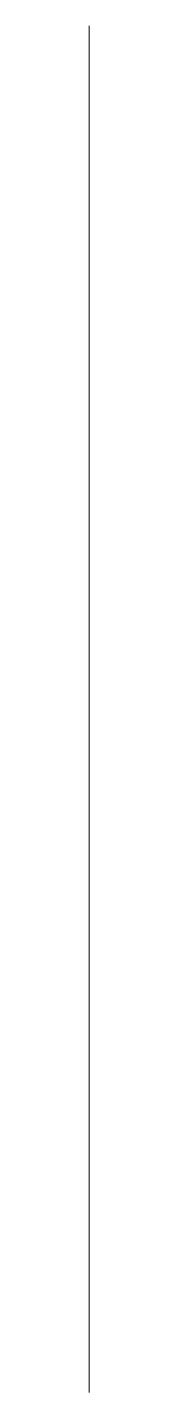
# Model space of a CAD drawing. Extents: x 65572 to 67208, y 30718 to 33598.
# Drawn here: x 67087.337 to 67087.337, y 32417.464 to 32421.362 of the extents above; entities that cross this region are included whole.
import ezdxf

# ---------------------------------------------------------------- set-up
doc = ezdxf.new("R2010")
doc.units = 0
doc.header["$LTSCALE"] = 0.5
doc.header["$MEASUREMENT"] = 0
doc.layers.add('Layout', color=154, linetype='CONTINUOUS', lineweight=5)

msp = doc.modelspace()

# ---------------------------------------------------------------- linework, layer by layer
at = {"layer": 'Layout', "linetype": 'ByBlock'}
msp.add_lwpolyline([(67087.33661370687, 32421.36630066962), (67087.33661370687, 32421.36016820111), (67087.33661370687, 32421.35403573654), (67087.33661370687, 32421.34790326804), (67087.33661370687, 32421.34177080348), (67087.33661370687, 32421.33563833497), (67087.33661370687, 32421.3295058704), (67087.33661370687, 32421.32337340189), (67087.33661370687, 32421.31724093733), (67087.33661370687, 32421.31110846884), (67087.33661370687, 32421.30497600426), (67087.33661370687, 32421.29884353576), (67087.33661370687, 32421.29271106725), (67087.33661370687, 32421.28657860269), (67087.33661370687, 32421.28044613418), (67087.33661370687, 32421.27431366962), (67087.33661370687, 32421.26818120111), (67087.33661370687, 32421.26204873655), (67087.33661370687, 32421.25591626803), (67087.33661370687, 32421.24978380348), (67087.33661370687, 32421.24365133497), (67087.33661370687, 32421.2375188704), (67087.33661370687, 32421.23138640189), (67087.33661370687, 32421.22525393733), (67087.33661370687, 32421.21912146883), (67087.33661370687, 32421.21325257906), (67087.33661370687, 32421.20742762237), (67087.33661370687, 32421.20160266174), (67087.33661370687, 32421.19577770111), (67087.33661370687, 32421.18995274441), (67087.33661370687, 32421.18412778378), (67087.33661370687, 32421.17830282316), (67087.33661370687, 32421.17247786646), (67087.33661370687, 32421.16665290583), (67087.33661370687, 32421.16082794914), (67087.33661370687, 32421.1550029885), (67087.33661370687, 32421.14917802788), (67087.33661370687, 32421.14335307119), (67087.33661370687, 32421.13752811056), (67087.33661370687, 32421.13170314993), (67087.33661370687, 32421.12587819323), (67087.33661370687, 32421.1200532326), (67087.33661370687, 32421.11422827197), (67087.33661370687, 32421.10840331528), (67087.33661370687, 32421.10257835465), (67087.33661370687, 32421.09675339796), (67087.33661370687, 32421.09092843733), (67087.33661370687, 32421.08510347669), (67087.33661370687, 32421.07927852), (67087.33661370687, 32421.07345355937), (67087.33661370687, 32421.06762859874), (67087.33661370687, 32421.06180364205), (67087.33661370687, 32421.05597868143), (67087.33661370687, 32421.05015372079), (67087.33661370687, 32421.0443287641), (67087.33661370687, 32421.03850380347), (67087.33661370687, 32421.03267884677), (67087.33661370687, 32421.02685388615), (67087.33661370687, 32421.0210289255), (67087.33661370687, 32421.01520396882), (67087.33661370687, 32421.00937900819), (67087.33661370687, 32421.00355404756), (67087.33661370687, 32420.99772909086), (67087.33661370687, 32420.99190413023), (67087.33661370687, 32420.98607916961), (67087.33661370687, 32420.98025421291), (67087.33661370687, 32420.97442925228), (67087.33661370687, 32420.96860429559), (67087.33661370687, 32420.96277933496), (67087.33661370687, 32420.95695437433), (67087.33661370687, 32420.95112941763), (67087.33661370687, 32420.945304457), (67087.33661370687, 32420.93947949637), (67087.33661370687, 32420.93365453969), (67087.33661370687, 32420.92782957905), (67087.33661370687, 32420.92200461842), (67087.33661370687, 32420.91617966173), (67087.33661370687, 32420.9103547011), (67087.33661370687, 32420.90452974441), (67087.33661370687, 32420.89870478378), (67087.33661370687, 32420.89287982314), (67087.33661370687, 32420.88705486645), (67087.33661370687, 32420.88122990582), (67087.33661370687, 32420.87540494519), (67087.33661370687, 32420.8695799885), (67087.33661370687, 32420.86375502787), (67087.33661370687, 32420.85793006724), (67087.33661370687, 32420.85210511054), (67087.33661370687, 32420.84628014992), (67087.33661370687, 32420.84045519323), (67087.33661370687, 32420.8346302326), (67087.33661370687, 32420.82880527197), (67087.33661370687, 32420.82298031526), (67087.33661370687, 32420.81715535463), (67087.33661370687, 32420.811330394), (67087.33661370687, 32420.80550543732), (67087.33661370687, 32420.79968047669), (67087.33661370687, 32420.79385551606), (67087.33661370687, 32420.78803055936), (67087.33661370687, 32420.78220559873), (67087.33661370687, 32420.77638064204), (67087.33661370687, 32420.77055568141), (67087.33661370687, 32420.76473072078), (67087.33661370687, 32420.75890576409), (67087.33661370687, 32420.75308080345), (67087.33661370687, 32420.74725584282), (67087.33661370687, 32420.74143088613), (67087.33661370687, 32420.7356059255), (67087.33661370687, 32420.72978096487), (67087.33661370687, 32420.72395600818), (67087.33661370687, 32420.71813104755), (67087.33661370687, 32420.71230609086), (67087.33661370687, 32420.70648113023), (67087.33661370687, 32420.7006561696), (67087.33661370687, 32420.6948312129), (67087.33661370687, 32420.68900625227), (67087.33661370687, 32420.68318129164), (67087.33661370687, 32420.67735633494), (67087.33661370687, 32420.67153137432), (67087.33661370687, 32420.66570641369), (67087.33661370687, 32420.659881457), (67087.33661370687, 32420.65405649637), (67087.33661370687, 32420.64823153967), (67087.33661370687, 32420.64240657904), (67087.33661370687, 32420.63658161841), (67087.33661370687, 32420.63075666172), (67087.33661370687, 32420.62493170109), (67087.33661370687, 32420.61910674045), (67087.33661370687, 32420.61328178376), (67087.33661370687, 32420.60745682313), (67087.33661370687, 32420.6016318625), (67087.33661370687, 32420.59580690581), (67087.33661370687, 32420.58998194518), (67087.33661370687, 32420.58415698849), (67087.33661370687, 32420.57833202786), (67087.33661370687, 32420.57250706723), (67087.33661370687, 32420.56668211054), (67087.33661370687, 32420.5608571499), (67087.33661370687, 32420.55503218927), (67087.33661370687, 32420.54920723258), (67087.33661370687, 32420.54338227195), (67087.33661370687, 32420.53755731131), (67087.33661370687, 32420.53173235462), (67087.33661370687, 32420.525907394), (67087.33661370687, 32420.5200824373), (67087.33661370687, 32420.51425747668), (67087.33661370687, 32420.50843251605), (67087.33661370687, 32420.50260755935), (67087.33661370687, 32420.49678259872), (67087.33661370687, 32420.49095763809), (67087.33661370687, 32420.4851326814), (67087.33661370687, 32420.47930772077), (67087.33661370687, 32420.47348276014), (67087.33661370687, 32420.46765780344), (67087.33661370687, 32420.46183284281), (67087.33661370687, 32420.45600788613), (67087.33661370687, 32420.4501829255), (67087.33661370687, 32420.44435796486), (67087.33661370687, 32420.43853300816), (67087.33661370687, 32420.43270804753), (67087.33661370687, 32420.42688308691), (67087.33661370687, 32420.42105813022), (67087.33661370687, 32420.41523316958), (67087.33661370687, 32420.40940820895), (67087.33661370687, 32420.40358325226), (67087.33661370687, 32420.39775829163), (67087.33661370687, 32420.39193333494), (67087.33661370687, 32420.38610837431), (67087.33661370687, 32420.38028341368), (67087.33661370687, 32420.37445845699), (67087.33661370687, 32420.36863349636), (67087.33661370687, 32420.36280853573), (67087.33661370687, 32420.35698357903), (67087.33661370687, 32420.3511586184), (67087.33661370687, 32420.34533365777), (67087.33661370687, 32420.33950870107), (67087.33661370687, 32420.33368374044), (67087.33661370687, 32420.32785878376), (67087.33661370687, 32420.32203382313), (67087.33661370687, 32420.3162088625), (67087.33661370687, 32420.3103839058), (67087.33661370687, 32420.30455894517), (67087.33661370687, 32420.29873398454), (67087.33661370687, 32420.29290902785), (67087.33661370687, 32420.28708406721), (67087.33661370687, 32420.28125910659), (67087.33661370687, 32420.27543414989), (67087.33661370687, 32420.26960918926), (67087.33661370687, 32420.26378423256), (67087.33661370687, 32420.25795927193), (67087.33661370687, 32420.25213431131), (67087.33661370687, 32420.24630935462), (67087.33661370687, 32420.24048439399), (67087.33661370687, 32420.23465943336), (67087.33661370687, 32420.22883447666), (67087.33661370687, 32420.22300951603), (67087.33661370687, 32420.21718455934), (67087.33661370687, 32420.21135959871), (67087.33661370687, 32420.20553463807), (67087.33661370687, 32420.19970968138), (67087.33661370687, 32420.19388472075), (67087.33661370687, 32420.18805976013), (67087.33661370687, 32420.18223480344), (67087.33661370687, 32420.1764098428), (67087.33661370687, 32420.17058488217), (67087.33661370687, 32420.16475992548), (67087.33661370687, 32420.15893496485), (67087.33661370687, 32420.15311000816), (67087.33661370687, 32420.14728504752), (67087.33661370687, 32420.1414600869), (67087.33661370687, 32420.13563513019), (67087.33661370687, 32420.12981016957), (67087.33661370687, 32420.12398520894), (67087.33661370687, 32420.11816025224), (67087.33661370687, 32420.11233529162), (67087.33661370687, 32420.10651033099), (67087.33661370687, 32420.10068537429), (67087.33661370687, 32420.09486041367), (67087.33661370687, 32420.08903545698), (67087.33661370687, 32420.08321049635), (67087.33661370687, 32420.0773855357), (67087.33661370687, 32420.07156057902), (67087.33661370687, 32420.06573561839), (67087.33661370687, 32420.05991065776), (67087.33661370687, 32420.05408570107), (67087.33661370687, 32420.04826074044), (67087.33661370687, 32420.0424357798), (67087.33661370687, 32420.03661082311), (67087.33661370687, 32420.03078586249), (67087.33661370687, 32420.02496090579), (67087.33661370687, 32420.01913594516), (67087.33661370687, 32420.01331098453), (67087.33661370687, 32420.00748602783), (67087.33661370687, 32420.0016610672), (67087.33661370687, 32419.99583610657), (67087.33661370687, 32419.99001114988), (67087.33661370687, 32419.98418618925), (67087.33661370687, 32419.97836122862), (67087.33661370687, 32419.97253627193), (67087.33661370687, 32419.9667113113), (67087.33661370687, 32419.96088635461), (67087.33661370687, 32419.95506139397), (67087.33661370687, 32419.94923643335), (67087.33661370687, 32419.94341147666), (67087.33661370687, 32419.93758651602), (67087.33661370687, 32419.93176155539), (67087.33661370687, 32419.92593659869), (67087.33661370687, 32419.92011163806), (67087.33661370687, 32419.91428667744), (67087.33661370687, 32419.90846172075), (67087.33661370687, 32419.90263676012), (67087.33661370687, 32419.89681180342), (67087.33661370687, 32419.89098684279), (67087.33661370687, 32419.88516188216), (67087.33661370687, 32419.87933692547), (67087.33661370687, 32419.87351196483), (67087.33661370687, 32419.8676870042), (67087.33661370687, 32419.86186204751), (67087.33661370687, 32419.85603708688), (67087.33661370687, 32419.85021212625), (67087.33661370687, 32419.84438716956), (67087.33661370687, 32419.83856220893), (67087.33661370687, 32419.83273725224), (67087.33661370687, 32419.82691229161), (67087.33661370687, 32419.82108733099), (67087.33661370687, 32419.81526237429), (67087.33661370687, 32419.80943741365), (67087.33661370687, 32419.80361245302), (67087.33661370687, 32419.79778749633), (67087.33661370687, 32419.7919625357), (67087.33661370687, 32419.78613757507), (67087.33661370687, 32419.78031261837), (67087.33661370687, 32419.77448765775), (67087.33661370687, 32419.76866270106), (67087.33661370687, 32419.76283774043), (67087.33661370687, 32419.7570127798), (67087.33661370687, 32419.7511878231), (67087.33661370687, 32419.74536286246), (67087.33661370687, 32419.73953790184), (67087.33661370687, 32419.73371294515), (67087.33661370687, 32419.72788798452), (67087.33661370687, 32419.72206302389), (67087.33661370687, 32419.71623806719), (67087.33661370687, 32419.71041310656), (67087.33661370687, 32419.70458814987), (67087.33661370687, 32419.69876318925), (67087.33661370687, 32419.69293822861), (67087.33661370687, 32419.68711327192), (67087.33661370687, 32419.68128831129), (67087.33661370687, 32419.67546335066), (67087.33661370687, 32419.66963839396), (67087.33661370687, 32419.66381343333), (67087.33661370687, 32419.6579884727), (67087.33661370687, 32419.65216351601), (67087.33661370687, 32419.64633855538), (67087.33661370687, 32419.64051359869), (67087.33661370687, 32419.63468863806), (67087.33661370687, 32419.62886367743), (67087.33661370687, 32419.62303872073), (67087.33661370687, 32419.6172137601), (67087.33661370687, 32419.61138879947), (67087.33661370687, 32419.60556384278), (67087.33661370687, 32419.59973888214), (67087.33661370687, 32419.59391392152), (67087.33661370687, 32419.58808896483), (67087.33661370687, 32419.5822640042), (67087.33661370687, 32419.5764390475), (67087.33661370687, 32419.57061408688), (67087.33661370687, 32419.56478912625), (67087.33661370687, 32419.55896416956), (67087.33661370687, 32419.55313920893), (67087.33661370687, 32419.54731424829), (67087.33661370687, 32419.54148929159), (67087.33661370687, 32419.53566433096), (67087.33661370687, 32419.52983937033), (67087.33661370687, 32419.52401441364), (67087.33661370687, 32419.51818945301), (67087.33661370687, 32419.51236449632), (67087.33661370687, 32419.50653953569), (67087.33661370687, 32419.50071457506), (67087.33661370687, 32419.49488961837), (67087.33661370687, 32419.48906465775), (67087.33661370687, 32419.4832396971), (67087.33661370687, 32419.47741474042), (67087.33661370687, 32419.47158977978), (67087.33661370687, 32419.46576481916), (67087.33661370687, 32419.45993986246), (67087.33661370687, 32419.45411490183), (67087.33661370687, 32419.44828994513), (67087.33661370687, 32419.4424649845), (67087.33661370687, 32419.43664002388), (67087.33661370687, 32419.43081506719), (67087.33661370687, 32419.42499010656), (67087.33661370687, 32419.41916514593), (67087.33661370687, 32419.41334018923), (67087.33661370687, 32419.4075152286), (67087.33661370687, 32419.40169026797), (67087.33661370687, 32419.39586531128), (67087.33661370687, 32419.39004035065), (67087.33661370687, 32419.38421539395), (67087.33661370687, 32419.37839043332), (67087.33661370687, 32419.37256547269), (67087.33661370687, 32419.36674051601), (67087.33661370687, 32419.36091555537), (67087.33661370687, 32419.35509059474), (67087.33661370687, 32419.34926563805), (67087.33661370687, 32419.34344067742), (67087.33661370687, 32419.33761571678), (67087.33661370687, 32419.33179076009), (67087.33661370687, 32419.32596579946), (67087.33661370687, 32419.32014084276), (67087.33661370687, 32419.31431588214), (67087.33661370687, 32419.30849092151), (67087.33661370687, 32419.30266596482), (67087.33661370687, 32419.29684100418), (67087.33661370687, 32419.29101604356), (67087.33661370687, 32419.28519108686), (67087.33661370687, 32419.27936612623), (67087.33661370687, 32419.2735411656), (67087.33661370687, 32419.26771620891), (67087.33661370687, 32419.26189124828), (67087.33661370687, 32419.25606629159), (67087.33661370687, 32419.25024133096), (67087.33661370687, 32419.24441637033), (67087.33661370687, 32419.23859141363), (67087.33661370687, 32419.232766453), (67087.33661370687, 32419.22694149237), (67087.33661370687, 32419.22111653569), (67087.33661370687, 32419.21529157506), (67087.33661370687, 32419.20946661442), (67087.33661370687, 32419.20364165772), (67087.33661370687, 32419.19781669709), (67087.33661370687, 32419.1919917404), (67087.33661370687, 32419.18616677977), (67087.33661370687, 32419.18034181914), (67087.33661370687, 32419.17451686245), (67087.33661370687, 32419.16869190182), (67087.33661370687, 32419.16286694119), (67087.33661370687, 32419.1570419845), (67087.33661370687, 32419.15121702387), (67087.33661370687, 32419.14539206323), (67087.33661370687, 32419.13956710654), (67087.33661370687, 32419.13417042938), (67087.33661370687, 32419.12894506324), (67087.33661370687, 32419.12371970103), (67087.33661370687, 32419.11849433882), (67087.33661370687, 32419.11326897269), (67087.33661370687, 32419.10804361048), (67087.33661370687, 32419.10281824433), (67087.33661370687, 32419.09759288214), (67087.33661370687, 32419.09236751599), (67087.33661370687, 32419.08714215378), (67087.33661370687, 32419.08191679158), (67087.33661370687, 32419.07669142543), (67087.33661370687, 32419.07146606323), (67087.33661370687, 32419.0662406971), (67087.33661370687, 32419.06101533489), (67087.33661370687, 32419.05578996875), (67087.33661370687, 32419.05056460654), (67087.33661370687, 32419.04533924039), (67087.33661370687, 32419.04011387819), (67087.33661370687, 32419.03488851598), (67087.33661370687, 32419.02966314985), (67087.33661370687, 32419.02443778764), (67087.33661370687, 32419.0192124215), (67087.33661370687, 32419.01398705929), (67087.33661370687, 32419.00876169315), (67087.33661370687, 32419.00353633094), (67087.33661370687, 32418.9983109648), (67087.33661370687, 32418.9930856026), (67087.33661370687, 32418.9878602404), (67087.33661370687, 32418.98263487426), (67087.33661370687, 32418.97740951204), (67087.33661370687, 32418.9721841459), (67087.33661370687, 32418.96695878371), (67087.33661370687, 32418.96173341756), (67087.33661370687, 32418.95650805536), (67087.33661370687, 32418.95128269315), (67087.33661370687, 32418.94605732701), (67087.33661370687, 32418.9408319648), (67087.33661370687, 32418.93560659866), (67087.33661370687, 32418.93038123645), (67087.33661370687, 32418.92515587031), (67087.33661370687, 32418.91993050811), (67087.33661370687, 32418.91470514197), (67087.33661370687, 32418.90947977976), (67087.33661370687, 32418.90425441756), (67087.33661370687, 32418.89902905141), (67087.33661370687, 32418.89380368921), (67087.33661370687, 32418.88857832307), (67087.33661370687, 32418.88335296087), (67087.33661370687, 32418.87812759473), (67087.33661370687, 32418.87290223251), (67087.33661370687, 32418.86767686637), (67087.33661370687, 32418.86245150417), (67087.33661370687, 32418.85722614197), (67087.33661370687, 32418.85200077582), (67087.33661370687, 32418.84677541362), (67087.33661370687, 32418.84155004748), (67087.33661370687, 32418.83632468527), (67087.33661370687, 32418.83109931913), (67087.33661370687, 32418.82587395692), (67087.33661370687, 32418.82064859472), (67087.33661370687, 32418.81542322857), (67087.33661370687, 32418.81019786638), (67087.33661370687, 32418.80497250023), (67087.33661370687, 32418.79974713802), (67087.33661370687, 32418.79452177188), (67087.33661370687, 32418.78929640968), (67087.33661370687, 32418.78407104354), (67087.33661370687, 32418.77884568134), (67087.33661370687, 32418.77362031913), (67087.33661370687, 32418.76839495299), (67087.33661370687, 32418.76316959078), (67087.33661370687, 32418.75794422464), (67087.33661370687, 32418.75271886244), (67087.33661370687, 32418.7474934963), (67087.33661370687, 32418.74226813409), (67087.33661370687, 32418.73704277188), (67087.33661370687, 32418.73181740574), (67087.33661370687, 32418.72659204353), (67087.33661370687, 32418.72136667739), (67087.33661370687, 32418.71614131518), (67087.33661370687, 32418.71091594904), (67087.33661370687, 32418.70569058684), (67087.33661370687, 32418.7004652207), (67087.33661370687, 32418.69523985849), (67087.33661370687, 32418.69001449629), (67087.33661370687, 32418.68478913015), (67087.33661370687, 32418.67956376794), (67087.33661370687, 32418.6743384018), (67087.33661370687, 32418.6691130396), (67087.33661370687, 32418.66388767346), (67087.33661370687, 32418.65866231125), (67087.33661370687, 32418.6534369451), (67087.33661370687, 32418.64821158291), (67087.33661370687, 32418.64298622069), (67087.33661370687, 32418.63776085456), (67087.33661370687, 32418.63253549235), (67087.33661370687, 32418.62731012621), (67087.33661370687, 32418.622084764), (67087.33661370687, 32418.61685939786), (67087.33661370687, 32418.61163403566), (67087.33661370687, 32418.60640867346), (67087.33661370687, 32418.60118330731), (67087.33661370687, 32418.59595794511), (67087.33661370687, 32418.59073257897), (67087.33661370687, 32418.58550721675), (67087.33661370687, 32418.58028185062), (67087.33661370687, 32418.57505648841), (67087.33661370687, 32418.56983112227), (67087.33661370687, 32418.56460576006), (67087.33661370687, 32418.55938039786), (67087.33661370687, 32418.55415503171), (67087.33661370687, 32418.54892966951), (67087.33661370687, 32418.54370430337), (67087.33661370687, 32418.53847894116), (67087.33661370687, 32418.53325357503), (67087.33661370687, 32418.52802821282), (67087.33661370687, 32418.52280285062), (67087.33661370687, 32418.51757748447), (67087.33661370687, 32418.51235212226), (67087.33661370687, 32418.50712675612), (67087.33661370687, 32418.50190139392), (67087.33661370687, 32418.49667602777), (67087.33661370687, 32418.49145066558), (67087.33661370687, 32418.48622529944), (67087.33661370687, 32418.48099993722), (67087.33661370687, 32418.47577457502), (67087.33661370687, 32418.47054920888), (67087.33661370687, 32418.46532384668), (67087.33661370687, 32418.46009848053), (67087.33661370687, 32418.45487311833), (67087.33661370687, 32418.44964775219), (67087.33661370687, 32418.44442238998), (67087.33661370687, 32418.43919702384), (67087.33661370687, 32418.43397166163), (67087.33661370687, 32418.42874629943), (67087.33661370687, 32418.42352093328), (67087.33661370687, 32418.41829557109), (67087.33661370687, 32418.41307020494), (67087.33661370687, 32418.40784484273), (67087.33661370687, 32418.40261947659), (67087.33661370687, 32418.39739411438), (67087.33661370687, 32418.39216875218), (67087.33661370687, 32418.38694338605), (67087.33661370687, 32418.38171802384), (67087.33661370687, 32418.3764926577), (67087.33661370687, 32418.37126729549), (67087.33661370687, 32418.36604192934), (67087.33661370687, 32418.36081656715), (67087.33661370687, 32418.355591201), (67087.33661370687, 32418.3503658388), (67087.33661370687, 32418.34514047659), (67087.33661370687, 32418.33991511045), (67087.33661370687, 32418.33468974824), (67087.33661370687, 32418.3294643821), (67087.33661370687, 32418.32423901989), (67087.33661370687, 32418.31901365375), (67087.33661370687, 32418.31378829155), (67087.33661370687, 32418.30856292935), (67087.33661370687, 32418.3033375632), (67087.33661370687, 32418.298112201), (67087.33661370687, 32418.29288683486), (67087.33661370687, 32418.28766147265), (67087.33661370687, 32418.28243610651), (67087.33661370687, 32418.27721074431), (67087.33661370687, 32418.27198537817), (67087.33661370687, 32418.26676001595), (67087.33661370687, 32418.26153465375), (67087.33661370687, 32418.25630928762), (67087.33661370687, 32418.2510839254), (67087.33661370687, 32418.24585855927), (67087.33661370687, 32418.24063319706), (67087.33661370687, 32418.23540783092), (67087.33661370687, 32418.23018246871), (67087.33661370687, 32418.22495710257), (67087.33661370687, 32418.21973174037), (67087.33661370687, 32418.21450637816), (67087.33661370687, 32418.20928101202), (67087.33661370687, 32418.20405564982), (67087.33661370687, 32418.19883028367), (67087.33661370687, 32418.19360492146), (67087.33661370687, 32418.18837955533), (67087.33661370687, 32418.18315419312), (67087.33661370687, 32418.17792883092), (67087.33661370687, 32418.17270346478), (67087.33661370687, 32418.16747810257), (67087.33661370687, 32418.16225273643), (67087.33661370687, 32418.15702737422), (67087.33661370687, 32418.15180200808), (67087.33661370687, 32418.14657664587), (67087.33661370687, 32418.14135127973), (67087.33661370687, 32418.13612591753), (67087.33661370687, 32418.13090055533), (67087.33661370687, 32418.12567518919), (67087.33661370687, 32418.12044982697), (67087.33661370687, 32418.11522446083), (67087.33661370687, 32418.10999909863), (67087.33661370687, 32418.10477373248), (67087.33661370687, 32418.09954837029), (67087.33661370687, 32418.09432300414), (67087.33661370687, 32418.08909764193), (67087.33661370687, 32418.08387227973), (67087.33661370687, 32418.07864691359), (67087.33661370687, 32418.07342155139), (67087.33661370687, 32418.06819618525), (67087.33661370687, 32418.06297082304), (67087.33661370687, 32418.0577454569), (67087.33661370687, 32418.05252009469), (67087.33661370687, 32418.04729473249), (67087.33661370687, 32418.04206936634), (67087.33661370687, 32418.03684400413), (67087.33661370687, 32418.031618638), (67087.33661370687, 32418.02639327579), (67087.33661370687, 32418.02116790965), (67087.33661370687, 32418.01594254744), (67087.33661370687, 32418.01071718131), (67087.33661370687, 32418.00549181909), (67087.33661370687, 32418.0002664569), (67087.33661370687, 32417.99504109075), (67087.33661370687, 32417.98981572855), (67087.33661370687, 32417.98459036241), (67087.33661370687, 32417.9793650002), (67087.33661370687, 32417.97413963405), (67087.33661370687, 32417.96891427185), (67087.33661370687, 32417.96368890965), (67087.33661370687, 32417.95846354351), (67087.33661370687, 32417.9532381813), (67087.33661370687, 32417.94801281516), (67087.33661370687, 32417.94278745295), (67087.33661370687, 32417.93756208681), (67087.33661370687, 32417.9323367246), (67087.33661370687, 32417.92711135847), (67087.33661370687, 32417.92188599626), (67087.33661370687, 32417.91666063406), (67087.33661370687, 32417.91143526792), (67087.33661370687, 32417.90620990571), (67087.33661370687, 32417.90098453956), (67087.33661370687, 32417.89575917737), (67087.33661370687, 32417.89053381122), (67087.33661370687, 32417.88530844902), (67087.33661370687, 32417.88008308288), (67087.33661370687, 32417.87485772066), (67087.33661370687, 32417.86963235847), (67087.33661370687, 32417.86440699232), (67087.33661370687, 32417.85918163012), (67087.33661370687, 32417.85395626398), (67087.33661370687, 32417.84873090177), (67087.33661370687, 32417.84350553562), (67087.33661370687, 32417.83828017342), (67087.33661370687, 32417.83305481122), (67087.33661370687, 32417.82782944507), (67087.33661370687, 32417.82260408287), (67087.33661370687, 32417.81737871673), (67087.33661370687, 32417.81215335453), (67087.33661370687, 32417.80692798838), (67087.33661370687, 32417.80170262618), (67087.33661370687, 32417.79647726003), (67087.33661370687, 32417.79125189783), (67087.33661370687, 32417.78602653563), (67087.33661370687, 32417.78080116949), (67087.33661370687, 32417.77557580728), (67087.33661370687, 32417.77035044114), (67087.33661370687, 32417.76512507893), (67087.33661370687, 32417.75989971279), (67087.33661370687, 32417.75467435059), (67087.33661370687, 32417.74944898838), (67087.33661370687, 32417.74422362224), (67087.33661370687, 32417.73899826004), (67087.33661370687, 32417.73377289389), (67087.33661370687, 32417.72854753169), (67087.33661370687, 32417.72332216554), (67087.33661370687, 32417.71809680334), (67087.33661370687, 32417.71287143719), (67087.33661370687, 32417.707646075), (67087.33661370687, 32417.70242071279), (67087.33661370687, 32417.69719534665), (67087.33661370687, 32417.69196998444), (67087.33661370687, 32417.6867446183), (67087.33661370687, 32417.6815192561), (67087.33661370687, 32417.67629388996), (67087.33661370687, 32417.67106852774), (67087.33661370687, 32417.66584316161), (67087.33661370687, 32417.6606177994), (67087.33661370687, 32417.65539243719), (67087.33661370687, 32417.65016707106), (67087.33661370687, 32417.64494170884), (67087.33661370687, 32417.63971634271), (67087.33661370687, 32417.6344909805), (67087.33661370687, 32417.62926561436), (67087.33661370687, 32417.62404025215), (67087.33661370687, 32417.61881488995), (67087.33661370687, 32417.6135895238), (67087.33661370687, 32417.60836416161), (67087.33661370687, 32417.60313879546), (67087.33661370687, 32417.59791343326), (67087.33661370687, 32417.59268806712), (67087.33661370687, 32417.58746270491), (67087.33661370687, 32417.58223733877), (67087.33661370687, 32417.57701197656), (67087.33661370687, 32417.57178661436), (67087.33661370687, 32417.56656124822), (67087.33661370687, 32417.56133588601), (67087.33661370687, 32417.55611051987), (67087.33661370687, 32417.55088515766), (67087.33661370687, 32417.54565979153), (67087.33661370687, 32417.54043442931), (67087.33661370687, 32417.53520906711), (67087.33661370687, 32417.52998370097), (67087.33661370687, 32417.52475833877), (67087.33661370687, 32417.51953297262), (67087.33661370687, 32417.51430761041), (67087.33661370687, 32417.50908224428), (67087.33661370687, 32417.50385688207), (67087.33661370687, 32417.49863151593), (67087.33661370687, 32417.49340615373), (67087.33661370687, 32417.48818079152), (67087.33661370687, 32417.48295542538), (67087.33661370687, 32417.47773006318), (67087.33661370687, 32417.47250469703), (67087.33661370687, 32417.46727933483), (67087.33661370687, 32417.46205396868)], dxfattribs=at)

doc.saveas('drawing.dxf')
